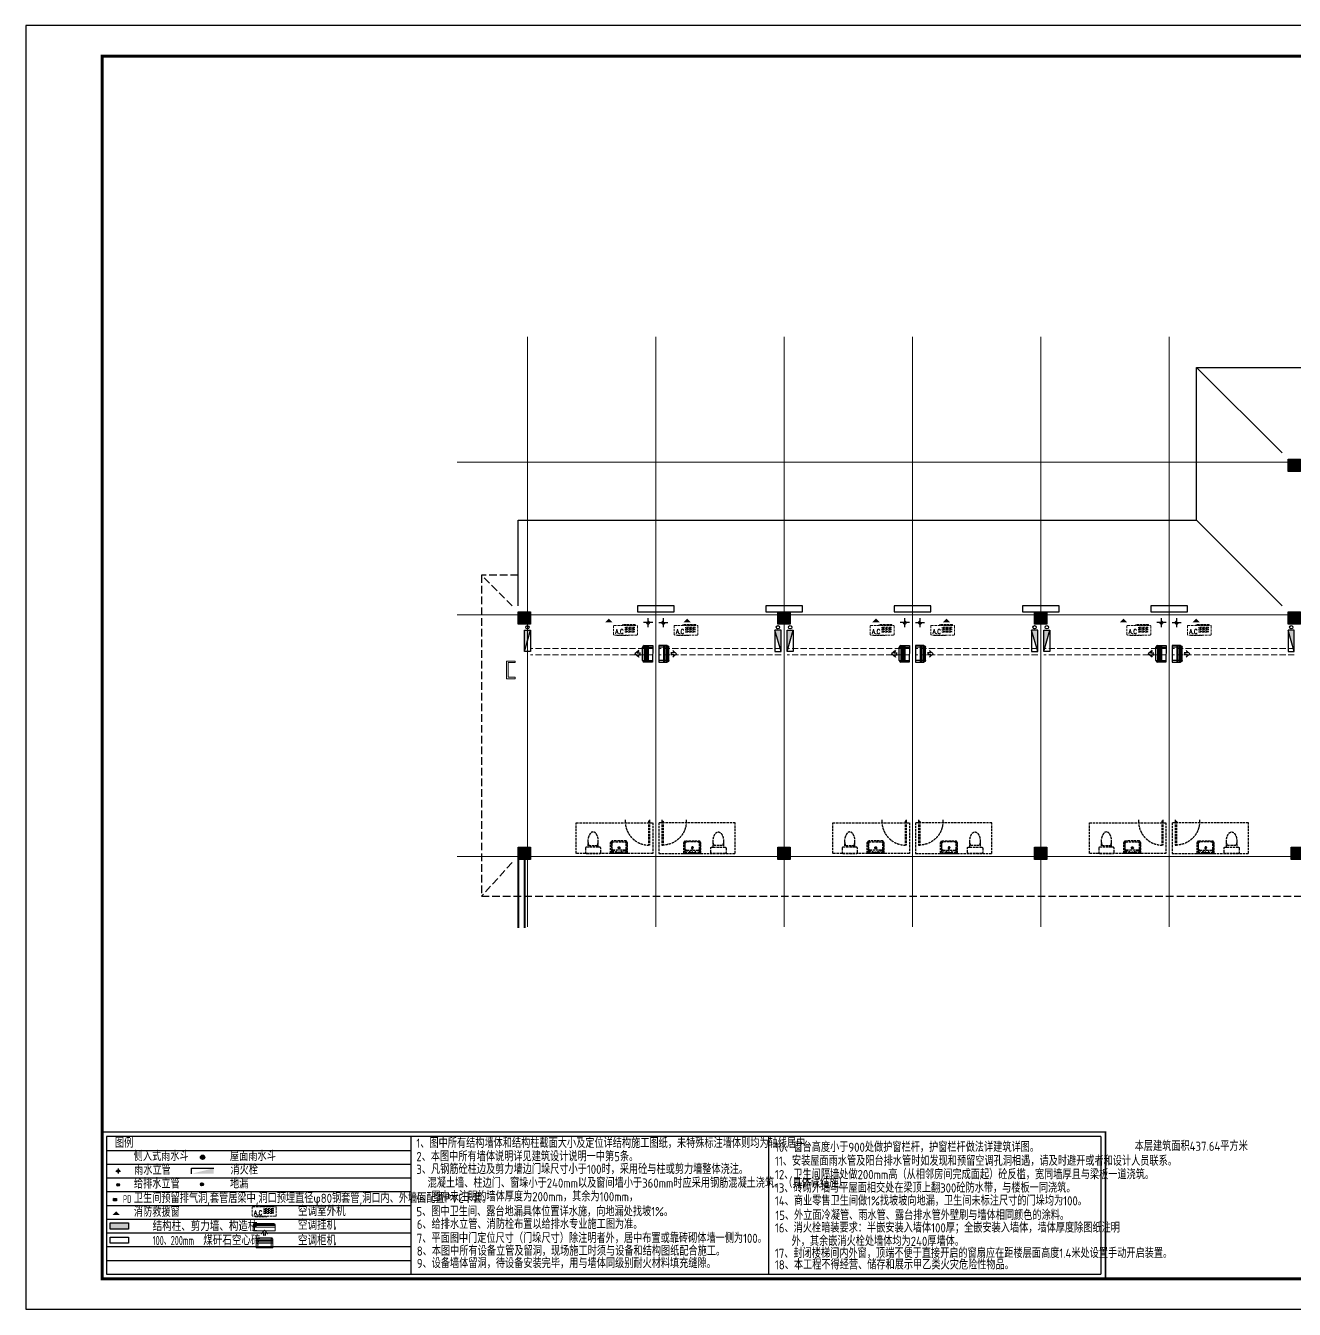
# Model space of a CAD drawing. Extents: x 1188826 to 1909461, y 608442 to 1651179.
# Drawn here: x 1791251 to 1832772, y 1129719 to 1171719 of the extents above; entities that cross this region are included whole.
import ezdxf

# ---------------------------------------------------------------- set-up
doc = ezdxf.new("R2010")
doc.units = 0
doc.header["$LTSCALE"] = 1000
doc.header["$MEASUREMENT"] = 0
for name, pattern in [('__DASH', [0.35, 0.25, -0.1]), ('ACAD_ISO10W100', [18.5, 12, -3, 0.5, -3]), ('CONTINOUS', [0]), ('DASH', [0.35, 0.25, -0.1]), ('DOTE', [2.42, 2, -0.2, 0.02, -0.2])]:
    doc.linetypes.add(name, pattern=pattern)
for name, color, linetype in [('00-300mm尺寸保温石材一体板外包', 44, 'Continuous'), ('00-地漏', 43, 'Continuous'), ('__0', 7, 'Continuous'), ('A-AC', 167, 'Continuous'), ('A-EQPM-MECH', 191, 'Continuous'), ('AE-FLDR-ROOF', 61, 'Continuous'), ('EQUIP_消火栓', 7, 'Continuous'), ('PUB_TEXT', 4, 'Continuous'), ('S-COLU-HATCH', 30, 'Continuous'), ('S-COLU-LINE1', 6, 'Continuous'), ('VPIPE-不分区消火栓', 1, 'X'), ('Z3-建筑外边线', 157, 'Continuous'), ('保温', 6, 'Continuous'), ('卫生间', 6, 'Continuous'), ('图框', 140, 'Continuous'), ('地漏', 43, 'Continuous'), ('房间名称', 255, 'Continuous'), ('机电标识类', 1, 'Continuous'), ('留孔', 1, 'Continuous'), ('看线', 8, 'Continuous'), ('雨水立管', 160, 'Continuous'), ('预留孔', 240, 'Continuous')]:
    doc.layers.add(name, color=color, linetype=linetype)
for name, color, linetype, lineweight in [('DOTE', 19, 'DOTE', 9), ('STAIR', 2, 'Continuous', 18), ('WALL', 9, 'Continuous', 40), ('平面-看线', 45, 'Continuous', 15), ('平面-空调预留孔', 173, 'Continuous', 15), ('空调', 76, 'Continuous', 13)]:
    doc.layers.add(name, color=color, linetype=linetype, lineweight=lineweight)
doc.layers.add('审核', color=1, linetype='Continuous', plot=False)
doc.layers.add('消火栓', color=1, linetype='CONTINOUS', plot=False)
doc.styles.add('_TCH_DIM', font='SIMPLEX.shx', dxfattribs={"width": 0.7, "bigfont": 'GBCBIG.shx'})
doc.styles.get("Standard").update_dxf_attribs({"font": 'gbenor.shx', "bigfont": 'gbcbig.shx'})
doc.styles.add('房间名称', font='TSSDENG', dxfattribs={"width": 0.8, "bigfont": 'HZTXT'})
doc.linetypes.add('X', pattern='A,3,-0.2,["X",Standard,S=0.25,R=0,X=-0.1,Y=-0.115],-0.25', length=3.45)

# ---------------------------------------------------------------- blocks, each defined once
blk = doc.blocks.new('jhyrhjytrht')
at = {"layer": '00-300mm尺寸保温石材一体板外包', "ltscale": 3}
blk.add_lwpolyline([(265849, -63775), (264649, -63775), (264649, -63975), (265849, -63975)], close=True, dxfattribs=at)
blk = doc.blocks.new('QER5Y5WE3')
for p, q in [((-194, 188), (-1, 388)), ((194, -188), (-194, 188)), ((72, 389), (-156, 153)), ((292, -73), (-90, 296)), ((321, -43), (-61, 326)), ((360, -17), (-29, 359)), ((389, 14), (0, 389)), ((72, 389), (387, 86)), ((387, 86), (159, -151)), ((388, 13), (194, -188)), ((236, 408), (404, 419)), ((326, 383), (236, 408)), ((326, 383), (253, 308)), ((297, 307), (253, 308)), ((299, 264), (297, 307)), ((372, 340), (299, 264)), ((399, 251), (372, 340)), ((399, 251), (404, 419))]:
    blk.add_line(p, q)
for centre, start, end in [((36, 352), 46.0154, 136.0154), ((351, 49), 316.0154, 46.0154)]:
    blk.add_arc(centre, 51.3, start, end)
blk = doc.blocks.new('GSDFD')
at = {"layer": '机电标识类', "color": 250, "linetype": 'DASH', "ltscale": 400}
for p, q in [((14683726, 6458089), (14684026, 6458089)), ((14683876, 6457939), (14683876, 6458239))]:
    blk.add_line(p, q, dxfattribs=at)
at = {"layer": '空调', "color": 1, "linetype": 'DASH'}
blk.add_circle((14683876, 6458089), 50, dxfattribs=at)
blk = doc.blocks.new('gsergvr')
at = {"layer": '平面-空调预留孔', "linetype": 'DASH', "ltscale": 0.3}
for p, q in [((34075, 17176), (34075, 17166)), ((34085, 17156), (34438, 17156)), ((34448, 17166), (34448, 17176))]:
    blk.add_line(p, q, dxfattribs=at)
blk.add_lwpolyline([(34729, 17176), (33989, 17176, -0.414214), (33969, 17196), (33969, 17466, -0.414214), (33989, 17486), (34729, 17486, -0.414214), (34749, 17466), (34749, 17196, -0.414214)], format="xyb", close=True, dxfattribs=at)
for points in [[(34679, 17515), (34260, 17515), (34260, 17500), (34679, 17500)], [(34658, 17428), (34343, 17428), (34343, 17399), (34658, 17399)], [(34658, 17362), (34343, 17362), (34343, 17333), (34658, 17333)], [(34658, 17296), (34343, 17296), (34343, 17267), (34658, 17267)]]:
    blk.add_lwpolyline(points, close=True, dxfattribs=at)
for centre, start, end in [((34085, 17166), 180, 270), ((34438, 17166), 270, 0)]:
    blk.add_arc(centre, 10, start, end, dxfattribs=at)
at = {"layer": '平面-空调预留孔', "linetype": 'DASH', "ltscale": 0.3, "style": '_TCH_DIM', "width": 0.705882}
blk.add_text('A.C', height=146.9, dxfattribs=at).set_placement((34028, 17216))
blk = doc.blocks.new('1241241')
at = {"layer": '审核', "color": 251, "linetype": '__DASH', "ltscale": 0.3}
for p, q in [((0, 2170), (0, 1730)), ((170, 2200), (30, 2200)), ((200, 2119), (200, 2170)), ((200, 1780), (200, 2119)), ((430, 2119), (200, 2119)), ((30, 1700), (170, 1700)), ((200, 1730), (200, 1780)), ((200, 1780), (430, 1780)), ((260, 2089), (260, 1810)), ((0, 1379), (350, 1379)), ((0, 819), (0, 1379)), ((349, 1351), (26, 1351)), ((26, 848), (26, 1351)), ((26, 1331), (79, 1331)), ((51, 1379), (51, 1352)), ((79, 1331), (79, 1253)), ((100, 909), (100, 1289)), ((101, 1291), (127, 1331)), ((123, 1380), (123, 1352)), ((127, 1331), (335, 1331)), ((335, 1331), (381, 1290)), ((381, 1321), (349, 1351)), ((350, 1379), (410, 1329)), ((381, 1321), (381, 878)), ((410, 869), (410, 1329)), ((26, 1010), (26, 1190)), ((26, 1100), (26, 1010)), ((26, 868), (79, 868)), ((349, 848), (26, 848)), ((51, 822), (51, 848)), ((79, 868), (79, 945)), ((84, 1248), (100, 1248)), ((84, 950), (100, 950)), ((100, 909), (127, 868)), ((123, 820), (123, 848)), ((127, 868), (335, 868)), ((335, 868), (381, 909)), ((381, 878), (349, 848)), ((350, 819), (410, 869)), ((1100, 900), (1000, 900)), ((0, 819), (350, 819)), ((270, 100), (270, 140)), ((1050, 140), (270, 140)), ((1050, 100), (270, 100)), ((1100, 100), (1000, 100)), ((1050, 100), (1050, 140))]:
    blk.add_line(p, q, dxfattribs=at)
blk.add_lwpolyline([(1000, 0), (0, 0), (0, 2500), (1000, 2500)], close=True, dxfattribs=at)
for centre, radius in [((44, 1100), 8), ((54, 1190), 15), ((56, 1010), 15), ((182, 1100), 33.1), ((182, 1100), 24.9)]:
    blk.add_circle(centre, radius, dxfattribs=at)
for centre, radius, start, end in [((30, 2170), 30, 90, 180), ((170, 2170), 30, 0, 90), ((413, 1722), 398, 53.3619, 112.5495), ((30, 1730), 30, 180, 270), ((170, 1730), 30, 270, 0), ((413, 2177), 398, 247.4505, 306.6381), ((590, 1950), 110, 303.4509, 56.5491), ((105, 1289), 5, 147.2444, 180), ((84, 1253), 5, 180, 270), ((84, 945), 5, 90, 180), ((1050, 120), 780, 90, 178.5307)]:
    blk.add_arc(centre, radius, start, end, dxfattribs=at)
blk = doc.blocks.new('1243123421321')
at = {"layer": 'S-COLU-HATCH'}
h = blk.add_hatch(color=256, dxfattribs=at)
h.dxf.hatch_style = 1
h.paths.add_polyline_path([(-17400, 13100), (-17000, 13100), (-17000, 12700), (-17400, 12700)])
h = blk.add_hatch(color=256, dxfattribs=at)
h.dxf.hatch_style = 1
h.paths.add_polyline_path([(-8900, 13100), (-8500, 13100), (-8500, 12700), (-8900, 12700)])
h = blk.add_hatch(color=256, dxfattribs=at)
h.dxf.hatch_style = 1
h.paths.add_polyline_path([(-400, 13100), (0, 13100), (0, 12700), (-400, 12700)])
h = blk.add_hatch(color=256, dxfattribs=at)
h.dxf.hatch_style = 1
h.paths.add_polyline_path([(-42600, 8100), (-42200, 8100), (-42200, 7700), (-42600, 7700)])
h = blk.add_hatch(color=256, dxfattribs=at)
h.dxf.hatch_style = 1
h.paths.add_polyline_path([(-34100, 8100), (-33700, 8100), (-33700, 7700), (-34100, 7700)])
h = blk.add_hatch(color=256, dxfattribs=at)
h.dxf.hatch_style = 1
h.paths.add_polyline_path([(-25700, 8100), (-25300, 8100), (-25300, 7700), (-25700, 7700)])
h = blk.add_hatch(color=256, dxfattribs=at)
h.dxf.hatch_style = 1
h.paths.add_polyline_path([(-17400, 8100), (-17000, 8100), (-17000, 7700), (-17400, 7700)])
h = blk.add_hatch(color=256, dxfattribs=at)
h.dxf.hatch_style = 1
h.paths.add_polyline_path([(-8900, 8000), (-8500, 8000), (-8500, 7600), (-8900, 7600)])
h = blk.add_hatch(color=256, dxfattribs=at)
h.dxf.hatch_style = 1
h.paths.add_polyline_path([(-400, 8000), (0, 8000), (0, 7600), (-400, 7600)])
h = blk.add_hatch(color=256, dxfattribs=at)
h.dxf.hatch_style = 1
h.paths.add_polyline_path([(-42600, 400), (-42200, 400), (-42200, 0), (-42600, 0)])
h = blk.add_hatch(color=256, dxfattribs=at)
h.dxf.hatch_style = 1
h.paths.add_polyline_path([(-34100, 400), (-33700, 400), (-33700, 0), (-34100, 0)])
h = blk.add_hatch(color=256, dxfattribs=at)
h.dxf.hatch_style = 1
h.paths.add_polyline_path([(-25700, 400), (-25300, 400), (-25300, 0), (-25700, 0)])
h = blk.add_hatch(color=256, dxfattribs=at)
h.dxf.hatch_style = 1
h.paths.add_polyline_path([(-17300, 400), (-16900, 400), (-16900, 0), (-17300, 0)])
h = blk.add_hatch(color=256, dxfattribs=at)
h.dxf.hatch_style = 1
h.paths.add_polyline_path([(-8900, 400), (-8500, 400), (-8500, 0), (-8900, 0)])
h = blk.add_hatch(color=256, dxfattribs=at)
h.dxf.hatch_style = 1
h.paths.add_polyline_path([(-400, 400), (0, 400), (0, 0), (-400, 0)])
at = {"layer": 'S-COLU-LINE1'}
for points in [[(-17400, 13100), (-17000, 13100), (-17000, 12700), (-17400, 12700)], [(-8900, 13100), (-8500, 13100), (-8500, 12700), (-8900, 12700)], [(-400, 13100), (0, 13100), (0, 12700), (-400, 12700)], [(-42600, 8100), (-42200, 8100), (-42200, 7700), (-42600, 7700)], [(-34100, 8100), (-33700, 8100), (-33700, 7700), (-34100, 7700)], [(-25700, 8100), (-25300, 8100), (-25300, 7700), (-25700, 7700)], [(-17400, 8100), (-17000, 8100), (-17000, 7700), (-17400, 7700)], [(-8900, 8000), (-8500, 8000), (-8500, 7600), (-8900, 7600)], [(-400, 8000), (0, 8000), (0, 7600), (-400, 7600)], [(-42600, 400), (-42200, 400), (-42200, 0), (-42600, 0)], [(-34100, 400), (-33700, 400), (-33700, 0), (-34100, 0)], [(-25700, 400), (-25300, 400), (-25300, 0), (-25700, 0)], [(-17300, 400), (-16900, 400), (-16900, 0), (-17300, 0)], [(-8900, 400), (-8500, 400), (-8500, 0), (-8900, 0)], [(-400, 400), (0, 400), (0, 0), (-400, 0)]]:
    blk.add_lwpolyline(points, close=True, dxfattribs=at)
blk = doc.blocks.new('$TwtSys$00000434')
for p, q in [((-0.5, 0.5), (-0.5, -0.5)), ((-0.5, -0.5), (0.5, 0.5)), ((0.5, 0.5), (-0.5, 0.5)), ((0.5, -0.5), (0.5, 0.5)), ((-0.5, -0.5), (0.5, -0.5))]:
    blk.add_line(p, q)
blk.add_solid([(0.5, -0.5), (0.5, 0.5), (-0.5, -0.5)])
blk = doc.blocks.new('地漏')
at = {"layer": '00-地漏', "color": 8}
for p, q in [((261881, 761590), (261803, 761667)), ((261912, 761607), (261820, 761699)), ((261929, 761636), (261846, 761715))]:
    blk.add_line(p, q, dxfattribs=at)
at = {"layer": '00-地漏'}
blk.add_ellipse((261866, 761653), major_axis=(-65, 0), ratio=1, start_param=-1.570626514069458, end_param=4.712558793110128, dxfattribs=at)
blk = doc.blocks.new('W-drain-1')
for p, q in [((-270, 30), (-210, 30)), ((-266, 45), (-214, 45)), ((-266, 15), (-214, 15)), ((-255, 56), (-255, 4)), ((-240, 60), (-240, 0)), ((-225, 56), (-225, 4))]:
    blk.add_line(p, q)
blk.add_circle((-240, 30), 30)
blk = doc.blocks.new('y')
at = {"layer": '雨水立管'}
for p, q in [((100, 0), (-100, 0)), ((0, 100), (0, -100))]:
    blk.add_line(p, q, dxfattribs=at)
for radius in [55, 29.7]:
    blk.add_circle((0, 0), radius, dxfattribs=at)
blk = doc.blocks.new('A$C346954FD')
at = {"layer": '消火栓'}
for p, q in [((650, 0), (0, 0)), ((650, 160), (650, 0))]:
    blk.add_line(p, q, dxfattribs=at)
blk.add_solid([(650, 160), (0, 0), (0, 160)], dxfattribs=at)
blk = doc.blocks.new('A$C1AAF19CD')
at = {"layer": '预留孔', "linetype": '__DASH', "ltscale": 0.2}
for p, q in [((35, -10), (235, 140)), ((235, -10), (35, 140))]:
    blk.add_line(p, q, dxfattribs=at)
blk.add_lwpolyline([(0, 65), (270, 65)], dxfattribs=at)
at = {"layer": '预留孔', "ltscale": 0.2}
blk.add_lwpolyline([(35, -10), (35, 140), (235, 140), (235, -10), (35, -10)], dxfattribs=at)
blk = doc.blocks.new('A$C001338C2')
for p, q in [((0, 249), (0, 22)), ((22, 0), (878, 0)), ((845, 304), (55, 304)), ((109, 215), (109, 304)), ((900, 22), (900, 249))]:
    blk.add_line(p, q)
at = {"lineweight": 5}
for p, q in [((900, 215), (0, 215)), ((900, 143), (0, 143)), ((865, 279), (144, 279)), ((144, 279), (144, 266)), ((387, 279), (144, 279)), ((144, 279), (144, 253)), ((144, 266), (865, 266)), ((144, 240), (144, 253)), ((144, 253), (865, 253)), ((865, 240), (144, 240)), ((387, 240), (387, 279)), ((622, 240), (387, 240)), ((865, 279), (622, 279)), ((622, 279), (622, 240)), ((865, 253), (865, 279)), ((865, 266), (865, 240))]:
    blk.add_line(p, q, dxfattribs=at)
for points in [[(89, 226), (22, 226, -0.414214), (17, 232), (17, 243, -0.414214), (22, 249), (89, 249, -0.414214), (95, 243), (95, 232, -0.414214)], [(73, 275), (57, 275, -0.414214), (51, 281), (51, 283, -0.414214), (57, 289), (73, 289, -0.414214), (79, 283), (79, 281, -0.414214)]]:
    blk.add_lwpolyline(points, format="xyb", close=True)
for centre, radius, start, end in [((55, 249), 55, 90, 180), ((22, 22), 22, 180, 270), ((845, 249), 55, 360, 90), ((878, 22), 22, 270, 360)]:
    blk.add_arc(centre, radius, start, end)
blk = doc.blocks.new('dasdasf1sa2f31as32f')
for p, q in [((-473, 260), (-339, 504)), ((-270, 524), (-428, 237)), ((93, 169), (-381, 428)), ((115, 208), (-359, 468)), ((135, 245), (-339, 505)), ((-270, 524), (114, 314)), ((-116, 586), (43, 640)), ((-23, 586), (-116, 586)), ((-23, 586), (-73, 493)), ((-31, 504), (-73, 493)), ((-18, 463), (-31, 504)), ((32, 555), (-18, 463)), ((83, 477), (32, 555)), ((83, 477), (43, 640)), ((0, 0), (-473, 260)), ((72, 132), (-401, 392)), ((114, 314), (-44, 26)), ((134, 244), (0, 0))]:
    blk.add_line(p, q)
for centre, start, end in [((-294, 479), 61.2593, 151.2593), ((89, 269), 331.2593, 61.2593)]:
    blk.add_arc(centre, 51.3, start, end)

msp = doc.modelspace()

# ---------------------------------------------------------------- hatches: boundary and pattern name
at = {"layer": 'WALL'}
for points in [[(1810336, 1152318), (1810216, 1152198), (1810456, 1152198)], [(1812901, 1152318), (1812781, 1152198), (1813021, 1152198)], [(1819082, 1152318), (1818962, 1152198), (1819202, 1152198)], [(1821387, 1152318), (1821267, 1152198), (1821507, 1152198)], [(1827185, 1152318), (1827065, 1152198), (1827305, 1152198)], [(1829556, 1152318), (1829436, 1152198), (1829676, 1152198)], [(1794212, 1132923), (1794092, 1132803), (1794332, 1132803)]]:
    msp.add_hatch(color=1, dxfattribs=at).paths.add_polyline_path(points)
at = {"layer": '保温', "linetype": 'ByBlock', "ltscale": 10}
h = msp.add_hatch(color=8, dxfattribs=at)
h.dxf.hatch_style = 1
h.paths.add_polyline_path([(1794619, 1132344), (1794619, 1132544), (1794019, 1132544), (1794019, 1132344)])

# ---------------------------------------------------------------- linework, layer by layer
at = {"layer": '00-300mm尺寸保温石材一体板外包', "ltscale": 3, "const_width": 0.001}
for points in [[(1833472, 1157537), (1833472, 1157737), (1832372, 1157737), (1832372, 1152737), (1832272, 1152737), (1832272, 1152537)], [(1808272, 1152537), (1808272, 1152737), (1807172, 1152737), (1807172, 1151537), (1807372, 1151537)], [(1807272, 1145537), (1807272, 1151537)], [(1808272, 1144437), (1808272, 1144337), (1807172, 1144337), (1807172, 1145537), (1807372, 1145537)], [(1809172, 1144437), (1809172, 1144337), (1810372, 1144337), (1810372, 1144437)], [(1811272, 1144437), (1811272, 1144337), (1812472, 1144337), (1812472, 1144437)], [(1813372, 1144437), (1813372, 1144337), (1814572, 1144337), (1814572, 1144437)], [(1815472, 1144437), (1815472, 1144337), (1816672, 1144337), (1816672, 1144437)], [(1817572, 1144437), (1817572, 1144337), (1818772, 1144337), (1818772, 1144437)], [(1819672, 1144437), (1819672, 1144337), (1820872, 1144337), (1820872, 1144437)], [(1821772, 1144437), (1821772, 1144337), (1822972, 1144337), (1822972, 1144437)], [(1823872, 1144437), (1823872, 1144337), (1825072, 1144337), (1825072, 1144437)], [(1825972, 1144437), (1825972, 1144337), (1827172, 1144337), (1827172, 1144437)], [(1828072, 1144437), (1828072, 1144337), (1829272, 1144337), (1829272, 1144437)], [(1830172, 1144437), (1830172, 1144337), (1831372, 1144337), (1831372, 1144437)], [(1832272, 1144437), (1832272, 1144337), (1833472, 1144337), (1833472, 1144437)]]:
    msp.add_lwpolyline(points, dxfattribs=at)
at = {"layer": '__0', "color": 4}
for points in [[(1794019, 1132544), (1794619, 1132544), (1794619, 1132344), (1794019, 1132344)], [(1794019, 1132082), (1794619, 1132082), (1794619, 1131882), (1794019, 1131882)]]:
    msp.add_lwpolyline(points, close=True, dxfattribs=at)
at = {"layer": 'A-EQPM-MECH'}
for points in [[(1807372, 1152737), (1807372, 1155537), (1829572, 1155537), (1829572, 1160537), (1849972, 1160537), (1849972, 1157737)], [(1829572, 1160537), (1832372, 1157737)], [(1829572, 1155537), (1832372, 1152737)]]:
    msp.add_lwpolyline(points, dxfattribs=at)
at = {"layer": 'DOTE', "linetype": 'ACAD_ISO10W100', "ltscale": 100}
for p, q in [((1807672, 1161537), (1807672, 1142237)), ((1811872, 1161537), (1811872, 1142237)), ((1816072, 1161537), (1816072, 1142237)), ((1820272, 1161537), (1820272, 1142237)), ((1824472, 1161537), (1824472, 1142237)), ((1828672, 1161537), (1828672, 1142237)), ((1851972, 1157437), (1805372, 1157437)), ((1851972, 1152437), (1805372, 1152437)), ((1805372, 1144537), (1851972, 1144537))]:
    msp.add_line(p, q, dxfattribs=at)
at = {"layer": 'STAIR'}
msp.add_lwpolyline([(1807272, 1150877), (1807272, 1150927), (1806993, 1150927), (1806993, 1150347), (1807272, 1150347), (1807272, 1150397), (1807043, 1150397), (1807043, 1150877)], close=True, dxfattribs=at)
at = {"layer": 'VPIPE-不分区消火栓'}
for centre in [(1807672, 1152037), (1815872, 1152037), (1816272, 1152037), (1824272, 1152037), (1824672, 1152037), (1832672, 1152037)]:
    msp.add_circle(centre, 55, dxfattribs=at)
at = {"layer": 'WALL'}
for points in [[(1807372, 1144437), (1807372, 1142205)], [(1807572, 1144437), (1807572, 1142205)]]:
    msp.add_lwpolyline(points, dxfattribs=at)
at = {"layer": '卫生间', "color": 5, "linetype": 'DASH'}
for points in [[(1807372, 1153737), (1806172, 1153737), (1806172, 1143237), (1851172, 1143237), (1851172, 1158737), (1849972, 1158737)], [(1807172, 1152737), (1806172, 1153737)], [(1807172, 1144337), (1806172, 1143237)]]:
    msp.add_lwpolyline(points, dxfattribs=at)
at = {"layer": '图框'}
msp.add_lwpolyline([(1791251, 1129719), (1865551, 1129719), (1865551, 1171719), (1791251, 1171719)], close=True, dxfattribs=at)
at = {"layer": '图框', "const_width": 100}
msp.add_lwpolyline([(1793751, 1130719), (1864551, 1130719), (1864551, 1170719), (1793751, 1170719)], close=True, dxfattribs=at)
at = {"layer": '地漏'}
for radius in [43.5, 20.1]:
    msp.add_circle((1794275, 1133794), radius, dxfattribs=at)
at = {"layer": '平面-看线', "linetype": 'DASH', "ltscale": 0.8}
for points in [[(1811772, 1151337), (1807772, 1151337)], [(1815972, 1151337), (1811972, 1151337)], [(1820172, 1151337), (1816172, 1151337)], [(1824372, 1151337), (1820372, 1151337)], [(1828572, 1151337), (1824572, 1151337)], [(1832772, 1151337), (1828772, 1151337)], [(1811772, 1151137), (1807772, 1151137)], [(1815972, 1151137), (1811972, 1151137)], [(1820172, 1151137), (1816172, 1151137)], [(1824372, 1151137), (1820372, 1151137)], [(1828572, 1151137), (1824572, 1151137)], [(1832772, 1151137), (1828772, 1151137)]]:
    msp.add_lwpolyline(points, dxfattribs=at)
at = {"layer": '房间名称'}
for p, q in [((1826440, 1135369), (1793901, 1135369)), ((1793901, 1135369), (1793901, 1130869)), ((1803855, 1135369), (1803855, 1130869)), ((1815563, 1135369), (1815563, 1130869)), ((1826440, 1135369), (1826440, 1130869)), ((1826440, 1135369), (1826440, 1130869)), ((1826440, 1135369), (1826440, 1131769)), ((1793901, 1134919), (1803855, 1134919)), ((1793901, 1134469), (1803855, 1134469)), ((1793901, 1134019), (1803855, 1134019)), ((1793901, 1133569), (1803855, 1133569)), ((1793901, 1133119), (1803855, 1133119)), ((1793901, 1132669), (1803855, 1132669)), ((1793901, 1132219), (1803855, 1132219)), ((1793901, 1131769), (1803855, 1131769)), ((1793901, 1131319), (1803855, 1131319)), ((1793901, 1130869), (1826440, 1130869))]:
    msp.add_line(p, q, dxfattribs=at)
at = {"layer": '看线', "const_width": 50}
msp.add_lwpolyline([(1793751, 1135519), (1826590, 1135519), (1826590, 1130719), (1793751, 1130719)], close=True, dxfattribs=at)

# ---------------------------------------------------------------- block references
at = {"xscale": -1}
for p in [(16495499, -5305903), (16503899, -5305903), (16512299, -5305903)]:
    msp.add_blockref('GSDFD', p, dxfattribs=at)
for p in [(-12871754, -5305903), (-12863354, -5305903), (-12854954, -5305903)]:
    msp.add_blockref('GSDFD', p)
at = {"rotation": 90}
for p in [(1811772, 1144637), (1820172, 1144637), (1828572, 1144637)]:
    msp.add_blockref('1241241', p, dxfattribs=at)
at = {"xscale": -1, "rotation": 269.9999999999409}
for p in [(1811972, 1144637), (1820372, 1144637), (1828772, 1144637)]:
    msp.add_blockref('1241241', p, dxfattribs=at)
at = {"layer": '00-300mm尺寸保温石材一体板外包'}
for p in [(1546623, 1216512), (1550823, 1216512), (1555023, 1216512), (1559223, 1216512), (1563423, 1216512)]:
    msp.add_blockref('jhyrhjytrht', p, dxfattribs=at)
at = {"layer": '00-地漏', "xscale": 0.7839999991622756, "yscale": 0.7839999991622756, "zscale": 0.7839999991622756, "rotation": 270}
msp.add_blockref('地漏', (1199886, 1339114), dxfattribs=at)
at = {"layer": 'A-AC', "linetype": 'ByBlock', "rotation": 133.9846063388433}
for p in [(1811772, 1151167), (1820172, 1151167), (1828572, 1151167)]:
    msp.add_blockref('QER5Y5WE3', p, dxfattribs=at)
at = {"layer": 'A-AC', "linetype": 'ByBlock', "xscale": -1, "rotation": 226.0153936611567}
for p in [(1811972, 1151167), (1820372, 1151167), (1828772, 1151167)]:
    msp.add_blockref('QER5Y5WE3', p, dxfattribs=at)
at = {"layer": 'AE-FLDR-ROOF', "xscale": 2.352000000094529, "yscale": 2.352000000094529, "zscale": 2.352000000094529}
msp.add_blockref('W-drain-1', (1797604, 1134623), dxfattribs=at)
at = {"layer": 'EQUIP_消火栓', "yscale": 200, "zscale": 700}
for p, xscale, rotation in [((1807672, 1151587), -700, 269.9999999999747), ((1815872, 1151587), 700, 89.99999999985582), ((1816272, 1151587), -700, 269.9999999999747), ((1824272, 1151587), 700, 89.99999999985582), ((1824672, 1151587), -700, 269.9999999999747), ((1832672, 1151587), 700, 89.99999999985582)]:
    msp.add_blockref('$TwtSys$00000434', p, dxfattribs=dict(at, xscale=xscale, rotation=rotation))
at = {"layer": 'S-COLU-LINE1'}
msp.add_blockref('1243123421321', (1849972, 1144437), dxfattribs=at)
at = {"layer": 'Z3-建筑外边线', "xscale": 1.119999999995343, "yscale": 1.119999999995343, "zscale": 1.119999999995343, "rotation": 180}
msp.add_blockref('A$C346954FD', (1797404, 1134333), dxfattribs=at)
at = {"layer": '平面-空调预留孔'}
for p in [(1776524, 1134606), (1778504, 1134606), (1784924, 1134606), (1786904, 1134606), (1793324, 1134606), (1795304, 1134606), (1764700, 1115588)]:
    msp.add_blockref('gsergvr', p, dxfattribs=at)
at = {"layer": '平面-空调预留孔', "xscale": -1, "rotation": 331.259331260931}
msp.add_blockref('dasdasf1sa2f31as32f', (1798798, 1131732), dxfattribs=at)
at = {"layer": '平面-空调预留孔', "xscale": -0.8000000000465646, "yscale": 0.8000000000465646, "zscale": 0.8000000000465646, "rotation": 359.9999997665698}
msp.add_blockref('A$C001338C2', (1799421, 1132288), dxfattribs=at)
at = {"layer": '留孔', "xscale": 0.5, "yscale": 0.5, "zscale": 0.5}
msp.add_blockref('A$C1AAF19CD', (1794110, 1133278), dxfattribs=at)
at = {"layer": '雨水立管', "xscale": 0.7839999991622756, "yscale": 0.7839999991622756, "zscale": 0.7839999991622756, "rotation": 90}
msp.add_blockref('y', (1794275, 1134244), dxfattribs=at)

# ---------------------------------------------------------------- texts
at = {"layer": 'PUB_TEXT', "style": '房间名称'}
for s, height, width, p in [('PD', 250, 0.56, (1794440, 1133201)), ('空调室外机', 300, 0.8, (1800164, 1132775)), ('结构柱、剪力墙、构造柱', 300, 0.8, (1795407, 1132281)), ('空调挂机', 300, 0.8, (1800164, 1132324)), ('100、200mm', 300, 0.56, (1795407, 1131819)), ('煤矸石空心砖', 300, 0.8, (1797064, 1131819)), ('空调柜机', 300, 0.8, (1800164, 1131814))]:
    msp.add_text(s, height=height, dxfattribs=dict(at, width=width)).set_placement(p)
at = {"layer": '房间名称'}
for s, p in [('图例', (1794174, 1135007)), ('1、图中所有结构墙体和结构柱截面大小及定位详结构施工图纸，未特殊标注墙体则均为轴线居中。', (1804038, 1135001)), ('侧入式雨水斗', (1794786, 1134576)), ('屋面雨水斗', (1797937, 1134576)), ('2、本图中所有墙体说明详见建筑设计说明一中第5条。', (1804038, 1134566)), ('10、窗台高度小于900处做护窗栏杆，护窗栏杆做法详建筑详图。', (1815775, 1134870)), ('本层建筑面积437.64平方米', (1827546, 1134904)), ('雨水立管', (1794803, 1134125)), ('消火栓', (1797954, 1134131)), ('3、凡钢筋砼柱边及剪力墙边门垛尺寸小于100时，采用砼与柱或剪力墙整体浇注。', (1804038, 1134149)), ('11、安装屋面雨水管及阳台排水管时如发现和预留空调孔洞相遇，请及时避开或者和设计人员联系。', (1815775, 1134419)), ('给排水立管', (1794794, 1133675)), ('地漏', (1797937, 1133676)), ('混凝土墙、柱边门、窗垛小于240mm以及窗间墙小于360mm时应采用钢筋混凝土浇筑。（具体详结施）', (1804405, 1133699)), ('12、卫生间隔墙处做200mm高（从相邻房间完成面起）砼反槛，宽同墙厚且与梁板一道浇筑。', (1815775, 1133977)), ('4、图中未注明的墙体厚度为200mm，其余为100mm，', (1804038, 1133254)), ('13、砖砌外墙与平屋面相交处在梁顶上翻300砼防水带，与楼板一同浇筑。', (1815773, 1133539)), ('卫生间预留排气洞,套管居梁中,洞口预埋直径φ80钢套管,洞口内、外墙面配置PVC卡套。', (1794794, 1133201)), ('14、商业零售卫生间做1%%%找坡坡向地漏，卫生间未标注尺寸的门垛均为100。', (1815773, 1133117)), ('消防救援窗', (1794794, 1132751)), ('5、图中卫生间、露台地漏具体位置详水施，向地漏处找坡1%%%。', (1804038, 1132766)), ('15、外立面冷凝管、雨水管、露台排水管外壁刷与墙体相同颜色的涂料。', (1815786, 1132643)), ('6、给排水立管、消防栓布置以给排水专业施工图为准。', (1804052, 1132350)), ('16、消火栓暗装要求：半嵌安装入墙体100厚；全嵌安装入墙体，墙体厚度除图纸注明', (1815773, 1132233)), ('7、平面图中门定位尺寸（门垛尺寸）除注明者外，居中布置或靠砖砌体墙一侧为100。', (1804052, 1131892)), ('外，其余嵌消火栓处墙体均为240厚墙体。', (1816318, 1131793)), ('8、本图中所有设备立管及留洞，现场施工时须与设备和结构图纸配合施工。', (1804052, 1131474)), ('17、封闭楼梯间内外窗，顶端不便于直接开启的窗扇应在距楼层面高度1.4米处设置手动开启装置。', (1815773, 1131402)), ('9、设备墙体留洞，待设备安装完毕，用与墙体同级别耐火材料填充缝隙。', (1804052, 1131070)), ('18、本工程不得经营、储存和展示甲乙类火灾危险性物品。', (1815773, 1131025))]:
    msp.add_text(s, height=300, dxfattribs=at).set_placement(p)

doc.saveas('drawing.dxf')
